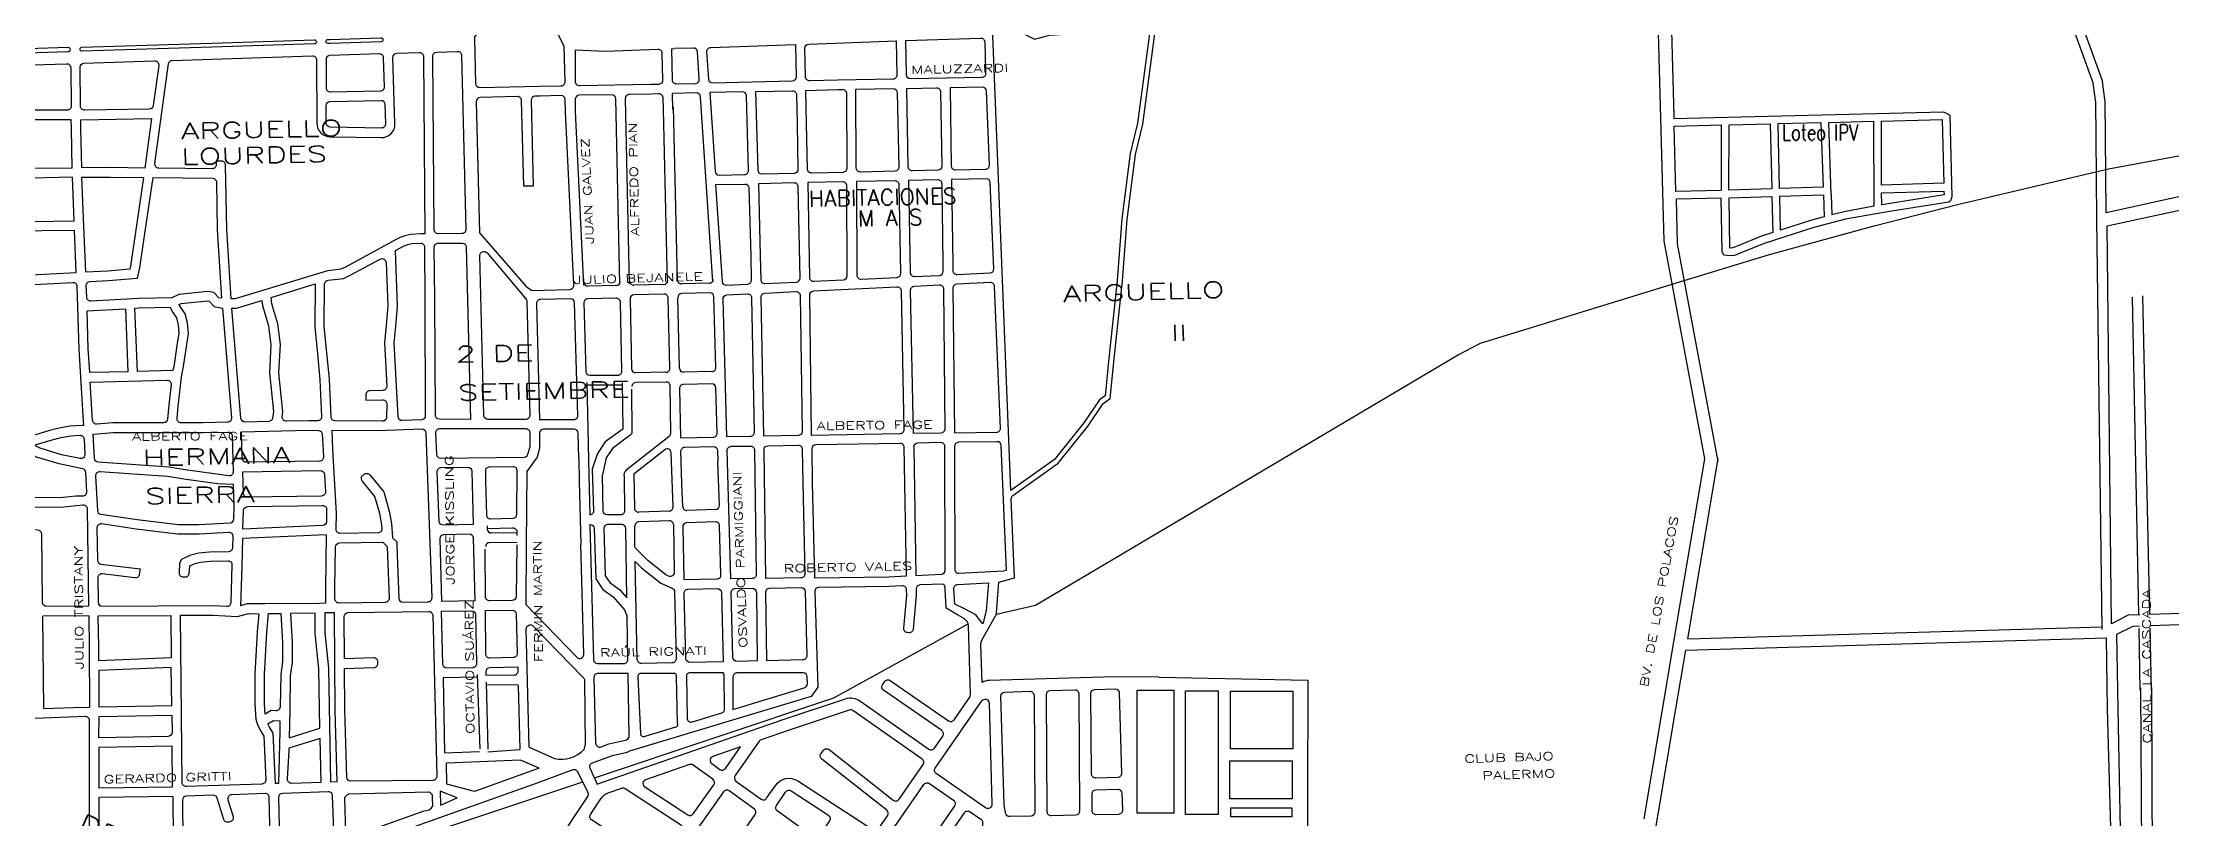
# Model space of a CAD drawing. Header units: millimetres. Extents: x 4375152 to 4409667, y 6523746 to 6549185.
# Drawn here: x 4380624 to 4383284, y 6532902 to 6533871 of the extents above; entities that cross this region are included whole.
import ezdxf

# ---------------------------------------------------------------- set-up
doc = ezdxf.new("R2010")
doc.units = ezdxf.units.MM
for name, color, linetype in [('CANAL', 252, 'Continuous'), ('LINEA CALLE', 252, 'Continuous'), ('NOMBRE BARRIO', 8, 'Continuous'), ('NOMBRE CALLE', 252, 'Continuous')]:
    doc.layers.add(name, color=color, linetype=linetype)
doc.styles.add('ROMANS', font='romans')
doc.styles.add('S1', font='ROMANS')

msp = doc.modelspace()

# ---------------------------------------------------------------- linework, layer by layer
at = {"layer": 'CANAL', "transparency": 33554687, "flags": 128}
for points in [[(4382391.5, 6533480.7), (4382420.2, 6533495.8), (4382655.5, 6533568.3), (4382781.2, 6533606.5), (4382912.1, 6533642.2), (4383016.4, 6533668.8), (4383204.9, 6533713.5), (4383339.7, 6533738.6)], [(4381864.4, 6533168), (4382391.5, 6533480.7)], [(4381815.4, 6533156.7), (4381864.4, 6533168)], [(4381313.2, 6532952.4), (4381612.3, 6533052.5), (4381779.9, 6533145)], [(4380919.3, 6532820.5), (4381298.4, 6532947.5)]]:
    msp.add_lwpolyline(points, dxfattribs=at)
at = {"layer": 'LINEA CALLE', "transparency": 33554687}
for p, q in [((4381416.7, 6533574.6), (4381411.7, 6533791.2)), ((4381340.3, 6533567.7), (4381305, 6533566.8)), ((4381357.6, 6533551), (4381359.5, 6533463.5)), ((4381399.9, 6533569.1), (4381362.3, 6533568.2)), ((4381400.1, 6533557.1), (4381362.5, 6533556.1)), ((4381407.3, 6533464.3), (4381405.3, 6533552.2)), ((4381419.3, 6533464.4), (4381417.3, 6533552.5)), ((4381456.7, 6533570.5), (4381421.9, 6533569.7)), ((4381457.3, 6533558.5), (4381422.1, 6533557.6)), ((4381464.8, 6533465.2), (4381462.4, 6533553.6)), ((4381303.5, 6533446.6), (4381305.9, 6533330.5)), ((4381347.8, 6533446.6), (4381348.5, 6533388.1)), ((4381402.4, 6533459.2), (4381364.6, 6533458.6)), ((4381402.7, 6533447.1), (4381364.8, 6533446.5)), ((4381408.4, 6533383), (4381407.8, 6533442.1)), ((4381459.9, 6533460.1), (4381424.4, 6533459.5)), ((4381406.5, 6533379.1), (4381352.5, 6533336.3)), ((4381400.9, 6533362.5), (4381362.5, 6533331.8)), ((4381411.3, 6533291), (4381409, 6533358.7)), ((4381469.4, 6533292.9), (4381467.4, 6533347.6)), ((4382679.2, 6533126), (4382717.1, 6533351.3)), ((4381294.1, 6533323.1), (4381296.2, 6533244.6)), ((4381362.5, 6533331.8), (4381363.2, 6533289.4)), ((4381423.4, 6533291.4), (4381422.1, 6533319.8)), ((4381406.5, 6533285.8), (4381368.4, 6533284.5)), ((4381464.6, 6533287.8), (4381428.5, 6533286.6)), ((4381179, 6533267.4), (4381179.1, 6533263.2)), ((4381184.1, 6533258.4), (4381216.5, 6533258.8)), ((4381406.7, 6533273.7), (4381368.5, 6533272.4)), ((4381182.1, 6533246.5), (4381216.4, 6533246.9)), ((4382676.8, 6533112), (4383202.3, 6533127.4)), ((4382679.2, 6533126), (4383197.6, 6533141.2)), ((4383203.9, 6533038.7), (4383202.3, 6533127.4)), ((4383215.3, 6533132), (4383235.8, 6533141.9)), ((4383217.1, 6533038.7), (4383215.3, 6533132)), ((4383235.8, 6533141.9), (4383243.7, 6533142.2)), ((4383257.4, 6533142.6), (4383372.9, 6533146.7)), ((4382664.5, 6533038.7), (4382676.8, 6533112)), ((4381166.7, 6533081.3), (4381169.8, 6532988.6)), ((4381178, 6533071.9), (4381180.1, 6532988.3)), ((4383261, 6532626.2), (4383259.2, 6533065.1)), ((4382580.7, 6532540.7), (4382664.5, 6533038.7)), ((4383211.2, 6532766.7), (4383203.9, 6533038.7)), ((4383222.3, 6532759.2), (4383217.1, 6533038.7))]:
    msp.add_line(p, q, dxfattribs=at)
at = {"layer": 'LINEA CALLE', "linetype": 'ByBlock', "transparency": 33554687}
for points in [[(4382648.4, 6534266), (4382661.8, 6533779.9), (4382661.8, 6533776.7), (4382998.7, 6533784.9), (4383003, 6533782.9), (4383006.6, 6533780.5), (4383009.1, 6533678.5), (4383007.6, 6533673.7), (4383005.5, 6533672), (4382931.1, 6533660.4), (4382876.5, 6533650.5), (4382836.6, 6533640.2), (4382774.6, 6533620.3), (4382744.6, 6533608), (4382737.7, 6533605.1), (4382731.8, 6533604.7), (4382724.2, 6533605.8), (4382722.3, 6533610.1), (4382721.1, 6533677), (4382664.6, 6533675.5), (4382666.1, 6533619.8), (4382716.6, 6533347.9)], [(4383197.1, 6533137.9), (4383190.4, 6533650.6), (4383189.7, 6533753.9), (4383189, 6533796.9), (4383186.9, 6533811.4), (4383185.9, 6533820.9), (4383181.3, 6533833.5), (4383136.3, 6533958.1), (4383120.7, 6534006.1), (4383109.9, 6534068.7), (4383098.1, 6534137.2), (4383101.1, 6534197.8), (4383112.3, 6534266)], [(4383339.7, 6533688.9), (4383202, 6533658.6), (4383201.4, 6533754), (4383200.6, 6533797.8), (4383198.5, 6533812.8), (4383197.4, 6533823.5), (4383192.3, 6533837.5), (4383147.4, 6533961.9), (4383132, 6534008.9), (4383121.4, 6534070.7), (4383109.9, 6534137.9), (4383112.7, 6534196.6), (4383124.2, 6534266)], [(4381409.4, 6533863.7), (4381413.1, 6533863.8)], [(4381411.2, 6533787.9), (4381410.7, 6533807.7)], [(4380660.5, 6533714.5), (4380659.6, 6533763.4), (4380659.4, 6533775), (4380540.4, 6533775), (4380540, 6533772.2), (4380531.3, 6533714.4), (4380660.5, 6533714.9)], [(4380672.4, 6533714.9), (4380671.4, 6533763.5), (4380671.2, 6533775), (4380671.5, 6533775), (4380759.6, 6533776.5), (4380751.3, 6533714.6), (4380708.4, 6533715.1), (4380672.4, 6533714.9)], [(4382720.8, 6533686.7), (4382664.3, 6533685.3), (4382662.1, 6533767), (4382721.1, 6533768.4), (4382720.9, 6533687)], [(4382730.6, 6533687), (4382730.8, 6533768.6), (4382782.3, 6533769.9), (4382784.2, 6533688.7), (4382730.6, 6533687)], [(4382858.4, 6533681.4), (4382855.3, 6533771.7), (4382911.4, 6533773.1), (4382911.9, 6533666.8), (4382874.5, 6533660), (4382859.2, 6533656.1)], [(4382720.8, 6533686.7), (4382720.8, 6533686.7)], [(4382858.4, 6533681.4), (4382859.2, 6533656.1)], [(4383244.3, 6533156.1), (4383229.5, 6533155.6), (4383208.8, 6533145), (4383203.3, 6533642.2), (4383339.7, 6533672.1)], [(4381822.7, 6533584.1), (4381823, 6533584.1)], [(4380860.1, 6533539.4), (4380865.9, 6533539.4), (4380897.7, 6533549)], [(4380909.3, 6533552.7), (4380964.1, 6533569.9)], [(4381823.2, 6533572.2), (4381823.6, 6533572.2)], [(4383242.9, 6533156), (4383235.1, 6533553.2)], [(4383256.6, 6533156.5), (4383247.7, 6533554.9)], [(4381347.4, 6533443.3), (4381303, 6533443.3)], [(4381326.6, 6533372.4), (4381316.8, 6533357.8), (4381310.3, 6533338)], [(4381335.5, 6533363.9), (4381327.8, 6533352.5), (4381323, 6533330.9)], [(4381348.5, 6533388.1), (4381326.6, 6533372.4)], [(4380978.1, 6533256.1), (4380873.5, 6533251.3)], [(4380978.1, 6533256.1), (4380977.1, 6533189.6), (4380977.1, 6533170.5)], [(4380873.5, 6533251.3), (4380872.4, 6533216.7), (4380870.7, 6533167.3)], [(4381588.1, 6533202.4), (4381681, 6533203.5), (4381702.9, 6533204.7)], [(4380681.3, 6533154.8), (4380623.8, 6533154.4)], [(4380625.3, 6533039), (4380623.8, 6533154.4)], [(4380681.3, 6533154.8), (4380681.9, 6533115.6), (4380682.2, 6533040.8)], [(4380977.1, 6533170.5), (4380969.4, 6533170.4), (4380901.5, 6533169.7), (4380879.1, 6533169.7), (4380870.7, 6533167.3)], [(4381163.9, 6533173.4), (4381121.8, 6533172.7)], [(4383491.6, 6533163.5), (4383361.5, 6533159.7), (4383256.6, 6533156.5)], [(4383244.7, 6533061.7), (4383243.2, 6533138.8)], [(4383258.7, 6533061.8), (4383257, 6533139.3)], [(4381166.3, 6533078), (4381124, 6533077.5)], [(4381124, 6533077.5), (4381125.9, 6532983.7)], [(4381371.8, 6533095.3), (4381371.6, 6533095.3)], [(4382018.4, 6533078.1), (4382204.6, 6533074.6), (4382203.6, 6532777.6), (4381992.1, 6532781.7)], [(4381217.8, 6533068.3), (4381177.5, 6533068.6)], [(4381217.8, 6533068.3), (4381219.7, 6532987.6)], [(4380625.3, 6533039), (4380661.8, 6533040.4), (4380682.2, 6533040.8)], [(4380918.3, 6532945.2), (4380914.7, 6532945.1), (4380911.8, 6533008), (4380906.7, 6533016.5), (4380905.1, 6533020), (4380912.1, 6533024), (4380920.1, 6533023.6), (4380919.9, 6533010.7), (4380918.3, 6532945.2)], [(4381125.9, 6532983.7), (4381169.3, 6532985.3)], [(4381220.9, 6532974.2), (4381128.1, 6532970.8)], [(4381244, 6532964.4), (4381163.1, 6532935.2), (4381128.7, 6532944.2), (4381128.1, 6532970.8)], [(4381179.7, 6532984.9), (4381219.7, 6532987.6)], [(4381244, 6532964.4), (4381220.9, 6532974.2)], [(4380786.1, 6532929), (4380694, 6532927.9)], [(4380694, 6532927.9), (4380694, 6532875.8)], [(4380786.1, 6532929), (4380786.7, 6532875.1)], [(4380798.2, 6532929.2), (4380798.2, 6532929.2)], [(4381120.2, 6532935.7), (4381120.9, 6532918.2), (4381141.7, 6532927.5), (4381120.2, 6532935.7)]]:
    msp.add_lwpolyline(points, dxfattribs=at)
at = {"layer": 'LINEA CALLE', "transparency": 33554687}
for points in [[(4382641, 6533930.2), (4382649.4, 6533623.7), (4382700, 6533351), (4382661.5, 6533122.2), (4382646.9, 6533035.3), (4382624.3, 6532901.1, -0.361743)], [(4382018.4, 6533078.1), (4381963.2, 6533078.6, -0.084407), (4381963.2, 6533078.6), (4381806.5, 6533074, 0.11906), (4381797.5, 6533071.6), (4381796, 6533119.1, -0.136358), (4381797.3, 6533124.3), (4381814.4, 6533154.8, 0.108376), (4381815.6, 6533158.9), (4381818.6, 6533196.9), (4381837.9, 6533202.5), (4381834, 6533301, -0.253027), (4381836.1, 6533305.3), (4381892.7, 6533345.6), (4381929.9, 6533392.2), (4381948.9, 6533420.2), (4381957.4, 6533426.3), (4381962.6, 6533476), (4381972.9, 6533573.5), (4381978.7, 6533650.3), (4381989, 6533731.7), (4381998.2, 6533769.6), (4382014.1, 6533888.7)], [(4381315.9, 6532944.5), (4381550.2, 6533025.8), (4381626.8, 6533051.2, -0.236623), (4381644.6, 6533048.6), (4381731, 6532988.2, 0.415261), (4381738, 6532989.4), (4381748.3, 6533004.3, 0.414214), (4381747, 6533011.3), (4381674.2, 6533061.8, -0.414214), (4381672.9, 6533068.7), (4381675.8, 6533072.8, -0.414214), (4381682.7, 6533074.1), (4381755.6, 6533023.6, 0.414214), (4381762.5, 6533024.9), (4381782, 6533053, 0.160582), (4381782.9, 6533056), (4381780.3, 6533142.8, 0.257862), (4381775.3, 6533151.1), (4381766.6, 6533156.2), (4381752.4, 6533164.6), (4381751.3, 6533188.2, 0.287091), (4381749.6, 6533194.2), (4381719.8, 6533193.4, 0.404303), (4381715, 6533188.3), (4381715.2, 6533180.3), (4381711.5, 6533138.2, -0.414214), (4381706.1, 6533133.6), (4381704.2, 6533133.8, -0.414214), (4381699.6, 6533139.2), (4381703.3, 6533180.7), (4381703.1, 6533187.4, 0.424194), (4381697.9, 6533192.3), (4381681.4, 6533191.5), (4381593.5, 6533190.4, 0.417641), (4381588.5, 6533185.2), (4381592.4, 6533065.8), (4381584.1, 6533053.9), (4381357.1, 6532985.5)], [(4381858.6, 6532904.5), (4381831.9, 6532903.9, -0.373274), (4381826.8, 6532908.1), (4381825, 6532919.1), (4381821, 6533054.4, -0.414175), (4381825.9, 6533059.6), (4381857.2, 6533060.5, -0.420415), (4381862.4, 6533055.5), (4381863.5, 6532909.6, -0.409643), (4381858.6, 6532904.5)], [(4381914.8, 6532905.9, 0.409643), (4381919.7, 6532910.9), (4381918.6, 6533057.2, 0.420415), (4381913.4, 6533062.1), (4381882.2, 6533061.2, 0.408039), (4381877.4, 6533056.2), (4381878.5, 6532910.1, 0.418799), (4381883.6, 6532905.1), (4381914.8, 6532905.9)], [(4381939.5, 6532952.1, -0.418799), (4381934.3, 6532957.1), (4381933.5, 6533057.8, -0.408039), (4381938.4, 6533062.8), (4381963.7, 6533063.6, -0.414024), (4381968.8, 6533058.7), (4381971.8, 6532957.9, -0.416015), (4381966.9, 6532952.8), (4381939.5, 6532952.1)], [(4381488.8, 6532955.2, 0.410842), (4381489.9, 6532948.2), (4381521.3, 6532925.6, 0.419391), (4381528.3, 6532926.8), (4381539.7, 6532943.2, -0.405419), (4381567.1, 6532948.5), (4381661.2, 6532887.2, 0.405889), (4381668, 6532888.5), (4381679.4, 6532904.9, 0.396464), (4381678.4, 6532911.7), (4381597.1, 6532975.8, -0.414214), (4381596.2, 6532982.8), (4381599.3, 6532986.7, -0.414214), (4381606.3, 6532987.6), (4381686.5, 6532924.4, 0.432188), (4381693.7, 6532925.5), (4381723.7, 6532968.9, 0.413167), (4381722.5, 6532975.8), (4381636, 6533036.3, 0.236623), (4381631.5, 6533036.9), (4381555, 6533011.6), (4381521.5, 6532999.9, 0.157078), (4381519, 6532998.1), (4381488.8, 6532955.2)], [(4381495.7, 6532991), (4381460.9, 6532978.9, 0.607099), (4381459.6, 6532970.2), (4381469.7, 6532962.9, 0.417593), (4381476.7, 6532964), (4381495.7, 6532991)], [(4381462.3, 6532943.6, 0.410842), (4381461.1, 6532950.5), (4381436.6, 6532968.3, 0.244478), (4381432, 6532968.9), (4381377.1, 6532949.9, 0.623561), (4381376, 6532941), (4381429.8, 6532905.9, 0.403639), (4381436.6, 6532907.2), (4381462.3, 6532943.6)], [(4380895.8, 6532760), (4381211.2, 6532858.3, -0.097527), (4381218.9, 6532859.2), (4381244.3, 6532857, 0.273419), (4381262.7, 6532865.8), (4381304.8, 6532928.8, 0.267921), (4381305.2, 6532933.7), (4381292.4, 6532959.7, 0.383274), (4381286.2, 6532962.2), (4381238.9, 6532945), (4380975.6, 6532851.1), (4380925, 6532834.5)], [(4381689.7, 6532810.3, -0.421411), (4381682.7, 6532809.1), (4381652.4, 6532831, -0.408584), (4381651.2, 6532837.9), (4381724.7, 6532944, -0.414497), (4381731.7, 6532945.2), (4381761.8, 6532924.3, -0.412392), (4381763.1, 6532917.3), (4381689.7, 6532810.3)]]:
    msp.add_lwpolyline(points, format="xyb", dxfattribs=at)
at = {"layer": 'LINEA CALLE', "linetype": 'ByBlock', "transparency": 33554687}
for points in [[(4380834.9, 6533870.8), (4380963.2, 6533874.8, -0.422285), (4380965.8, 6533872.3), (4380965.8, 6533872.3, -0.406188), (4380963.4, 6533869.8), (4380835.1, 6533865.8), (4380672.8, 6533860.6, -0.420039), (4380670.2, 6533863.1), (4380670.2, 6533863.1, -0.408412), (4380672.6, 6533865.6)], [(4380977.6, 6533872.8, -0.406188), (4380980.1, 6533875.3), (4380982.5, 6533875.4), (4381046.3, 6533877.4, -0.414562), (4381048.9, 6533875), (4381048.9, 6533875, -0.413865), (4381046.5, 6533872.4), (4380982.7, 6533870.4), (4380980.2, 6533870.3, -0.422285), (4380977.6, 6533872.8)], [(4380473.5, 6533857), (4380473.5, 6533857, 0.430239), (4380476.1, 6533854.4), (4380654.9, 6533860.1), (4380656, 6533860.1, 0.408412), (4380658.4, 6533862.6), (4380658.4, 6533862.6, 0.420039), (4380655.8, 6533865.1), (4380476, 6533859.4, 0.398368)], [(4380543.1, 6533792.6), (4380549.9, 6533837.7, -0.361978), (4380554.7, 6533841.9), (4380653.5, 6533845, -0.420039), (4380658.7, 6533840.1), (4380659.2, 6533791.9, -0.417636), (4380654.2, 6533786.8), (4380548, 6533786.8, -0.458879)], [(4380756.9, 6533788.2), (4380676.1, 6533786.9, -0.415672), (4380671, 6533791.8), (4380670.5, 6533840.7, -0.408412), (4380675.3, 6533845.7), (4380763.5, 6533848.5, -0.463641), (4380768.6, 6533842.8), (4380761.8, 6533792.6, -0.370678)], [(4381083.4, 6533631.5), (4381076.3, 6533629.8), (4381070.2, 6533627.6), (4381063.9, 6533624.3), (4381001.9, 6533590.6), (4380996.2, 6533588), (4380987.1, 6533586.8), (4380979.5, 6533586.1), (4380864.2, 6533551.2), (4380859.1, 6533551.2), (4380853.6, 6533637.8), (4380852.3, 6533718.3, 0.414214), (4380847.2, 6533723.2), (4380840.4, 6533723.1), (4380840.5, 6533718.8, -0.422079), (4380835.4, 6533713.7), (4380768.8, 6533714.4, -0.450899), (4380763.9, 6533720.1), (4380780.8, 6533844.9, -0.366455), (4380785.6, 6533849.2), (4380835.6, 6533850.8), (4380960.8, 6533854.7, -0.422285), (4380965.9, 6533849.7), (4380966.2, 6533770.6, 0.408001), (4380982.9, 6533753.7), (4381046.6, 6533752.6, 0.42821), (4381063.9, 6533770.1), (4381061.4, 6533852.9, -0.413865), (4381066.2, 6533858), (4381094.3, 6533858.9, -0.421346), (4381099.5, 6533854), (4381101.1, 6533632.3), (4381096.3, 6533632.3)], [(4381050.7, 6533816.1), (4381049.6, 6533852.5, 0.414562), (4381044.4, 6533857.3), (4380982.6, 6533855.4, 0.406188), (4380977.7, 6533850.4), (4380977.9, 6533814.7, 0.419009), (4380983, 6533809.7), (4381045.8, 6533811, 0.41713)], [(4381112.8, 6533637.4), (4381111.2, 6533854.6, -0.407134), (4381116.1, 6533859.6), (4381142, 6533860.4, -0.416251), (4381147.2, 6533855.6), (4381152.5, 6533637.7, -0.419853), (4381147.5, 6533632.6), (4381117.9, 6533632.4, -0.413646)], [(4381227.8, 6533566.6), (4381235, 6533561.7), (4381282.5, 6533562.9, 0.421026), (4381287.4, 6533568.2), (4381277, 6533784.8), (4381276.6, 6533800.2, 0.411962), (4381271.5, 6533805.1), (4381245.1, 6533804.6), (4381238.9, 6533804.5, 0.412892), (4381234, 6533799.3), (4381236.4, 6533692), (4381224.8, 6533692), (4381222, 6533799, 0.414433), (4381216.9, 6533803.9), (4381170.3, 6533802.6, 0.413609), (4381165.4, 6533797.5), (4381169.4, 6533633.7)], [(4380847.2, 6533551.8), (4380843.8, 6533552.5), (4380837.6, 6533558.9), (4380830.2, 6533560.4), (4380793.6, 6533556.7), (4380785.2, 6533552.5), (4380743.8, 6533551.5), (4380684, 6533548.2, -0.421562), (4380678.7, 6533553.1), (4380678.5, 6533560.6), (4380678.2, 6533567.6, -0.411286), (4380683, 6533572.8), (4380705.7, 6533574), (4380742, 6533577), (4380744.9, 6533589.7), (4380750.8, 6533629.8), (4380761.6, 6533702.7), (4380835.9, 6533701.9, -0.406458), (4380840.8, 6533697), (4380841.8, 6533637.3)], [(4381227.2, 6533400.3), (4381180, 6533400.4, -0.406453), (4381175, 6533405.2), (4381170.1, 6533605.2, -0.708497), (4381178.9, 6533608.6), (4381227.3, 6533551.2, -0.170282), (4381228.5, 6533548.1), (4381232.2, 6533405.4, -0.422404)], [(4380848.2, 6533539.6), (4380859.5, 6533402.1, -0.432551), (4380854.7, 6533396.7), (4380824.3, 6533396.1), (4380796.6, 6533396.1, -0.44119), (4380791.6, 6533401.5), (4380793, 6533417), (4380797.6, 6533456.4), (4380799.2, 6533464.1), (4380803.2, 6533491.1), (4380806, 6533507.7), (4380804.6, 6533520.9), (4380801.7, 6533532.2), (4380796.5, 6533540.4), (4380794.4, 6533543.7), (4380794.4, 6533543.9), (4380796.9, 6533545.2), (4380829.7, 6533548.4), (4380831.7, 6533548), (4380837.9, 6533541.6)], [(4381340, 6533552.2, -0.415214), (4381345.1, 6533547.4), (4381347, 6533460.3, -0.420455), (4381342, 6533455.2), (4381307.6, 6533455.2, -0.406624), (4381302.6, 6533460), (4381300.3, 6533546.3, -0.414595), (4381305.2, 6533551.4)], [(4380537.8, 6533290.1), (4380649.9, 6533291.1), (4380673.9, 6533293.4, -0.438429), (4380679.4, 6533288.5), (4380681.1, 6533166.9), (4380628.6, 6533166.6, -0.412226), (4380623.6, 6533171.5), (4380622.5, 6533257, 0.40436), (4380617.6, 6533261.9), (4380543.9, 6533263.5, -0.391014), (4380539, 6533268.2), (4380537.9, 6533286)], [(4380795.8, 6533155.5), (4380836.1, 6533155.7), (4380867.2, 6533153.8), (4380880.8, 6533157.6), (4380893.8, 6533157.5), (4380891.7, 6533135), (4380888.8, 6533082.1), (4380888.8, 6533044.3), (4380890.2, 6533025.5), (4380892.3, 6533018.7), (4380896.1, 6533010.8), (4380899.9, 6533004.4), (4380902.5, 6532949.8, -0.418945), (4380897.7, 6532944.6), (4380803.2, 6532941.5, -0.42071), (4380798, 6532946.4)]]:
    msp.add_lwpolyline(points, format="xyb", close=True, dxfattribs=at)
for points in [[(4381274.9, 6533867.2), (4381276.1, 6533822.1, -0.416469), (4381271.2, 6533817), (4381244.8, 6533816.5), (4381169.9, 6533815, -0.412886), (4381164.8, 6533819.9), (4381163.5, 6533876.6, -0.404186), (4381168.2, 6533881.8), (4381261.5, 6533887.3, -0.299943), (4381266.3, 6533884.5), (4381274.9, 6533867.2)], [(4381564.2, 6533869.1), (4381565, 6533828.3, -0.413563), (4381560.2, 6533823.2), (4381461.1, 6533820.8, -0.401847), (4381456, 6533825.4), (4381453.7, 6533860.1, -0.42351), (4381458.5, 6533865.4), (4381564.2, 6533869.1)], [(4381691.1, 6533830.8, -0.414886), (4381686.2, 6533825.7), (4381617.1, 6533824.5), (4381582.1, 6533823.7, -0.414864), (4381576.9, 6533828.6), (4381576.2, 6533864.5, -0.410414), (4381581, 6533869.6), (4381690.3, 6533873.4), (4381691.1, 6533830.8)], [(4381795.6, 6533877.1, -0.415887), (4381800.7, 6533872.2), (4381801.8, 6533836.6), (4381801.9, 6533832.8, -0.421549), (4381797, 6533827.6), (4381708.1, 6533826.1, -0.413541), (4381703, 6533831), (4381702.2, 6533873.9), (4381795.6, 6533877.1)], [(4381811, 6533880.3, -0.407963), (4381815.7, 6533885.5), (4381835.4, 6533886.7), (4381849.8, 6533882.5), (4381863.1, 6533875.5), (4381881.7, 6533880.8), (4382007.3, 6533888.6), (4381991.6, 6533770.8), (4381982.4, 6533732.9), (4381972, 6533651), (4381966.2, 6533574.1), (4381955.9, 6533476.7), (4381951.3, 6533429.7), (4381944.2, 6533424.9), (4381924.7, 6533396.1), (4381888.1, 6533350.4), (4381833.6, 6533311.5), (4381811, 6533880.3)], [(4381289.4, 6533862.4), (4381289.5, 6533862.3), (4381326.6, 6533860.6), (4381392.4, 6533863.1, -0.418099), (4381397.5, 6533858.2), (4381398.3, 6533824.3, -0.414059), (4381393.5, 6533819.2), (4381383.3, 6533818.9), (4381294.4, 6533817.4, -0.420812), (4381289.3, 6533822.4), (4381289.5, 6533862.3)], [(4381409.4, 6533863.7), (4381410.3, 6533824.6, 0.414369), (4381415.4, 6533819.7), (4381439.2, 6533820.3, 0.426515), (4381444.1, 6533825.6), (4381441.8, 6533860, 0.405149), (4381436.7, 6533864.6), (4381413.2, 6533863.8)], [(4381740.6, 6533814.7, -0.414896), (4381745.7, 6533809.8), (4381747.1, 6533716.8, -0.412111), (4381742.2, 6533711.8), (4381710.4, 6533711.1, -0.414964), (4381705.3, 6533716), (4381703.3, 6533814.1), (4381740.6, 6533814.7)], [(4381757.5, 6533815), (4381759, 6533717.2, 0.416319), (4381764.1, 6533712.2), (4381801.9, 6533713.1, 0.420121), (4381806.8, 6533718.3), (4381802.9, 6533810.9, 0.40714), (4381797.8, 6533815.7), (4381757.5, 6533815)], [(4380983, 6533765.7, -0.408001), (4380978, 6533770.7), (4380978, 6533792.9, -0.409434), (4380982.9, 6533797.9), (4381046.3, 6533799.2, -0.411304), (4381051.4, 6533794.3), (4381052.1, 6533769.8, -0.42821), (4381047, 6533764.6), (4380983, 6533765.7)], [(4381344.7, 6533569.4), (4381339.7, 6533801.3, 0.413059), (4381334.7, 6533806.2), (4381294.1, 6533805.5, 0.407645), (4381289.2, 6533800.5), (4381289.1, 6533785.1), (4381299.4, 6533568.2)], [(4381404.3, 6533570.9), (4381399.2, 6533787.6), (4381398.8, 6533802.4, 0.414369), (4381393.7, 6533807.3), (4381383.6, 6533807), (4381356.7, 6533806.5, 0.415369), (4381351.7, 6533801.4), (4381356.7, 6533569.8)], [(4381461.1, 6533572.5), (4381445.5, 6533803.7, 0.401587), (4381440.4, 6533808.4), (4381410.7, 6533807.7)], [(4381457.1, 6533808.8), (4381463.8, 6533710.4, 0.401003), (4381468.9, 6533705.8), (4381500.7, 6533706.5, 0.415506), (4381505.6, 6533711.6), (4381503.2, 6533804.9, 0.413511), (4381498, 6533809.8), (4381457.1, 6533808.8)], [(4381514.9, 6533810.2), (4381560.4, 6533811.2, -0.414864), (4381565.5, 6533806.4), (4381566.3, 6533770), (4381567.4, 6533712.9, -0.413367), (4381562.5, 6533707.8), (4381522.6, 6533706.9, -0.412841), (4381517.5, 6533711.8), (4381514.9, 6533810.2)], [(4381623, 6533812.7, -0.417982), (4381628.1, 6533807.7), (4381628.4, 6533714.2, -0.409038), (4381623.6, 6533709.2), (4381584.4, 6533708.3, -0.41506), (4381579.3, 6533713.2), (4381578.2, 6533770.3), (4381577.3, 6533811.7), (4381617.4, 6533812.6), (4381623, 6533812.7)], [(4381686.5, 6533813.8, -0.413541), (4381691.5, 6533808.9), (4381693.3, 6533715.7, -0.413464), (4381688.5, 6533710.6), (4381645.4, 6533709.6, -0.419472), (4381640.3, 6533714.6), (4381639.9, 6533813), (4381686.5, 6533813.8)], [(4381501.1, 6533694.6, -0.412922), (4381506.2, 6533689.7), (4381508.4, 6533604.8), (4381509, 6533574.3, -0.406277), (4381504.3, 6533569.2), (4381478.3, 6533567.9, -0.408249), (4381473, 6533572.6), (4381464.9, 6533693.8), (4381501.1, 6533694.6)], [(4381517.9, 6533694.9), (4381520.3, 6533605), (4381520.9, 6533575.1, 0.422195), (4381526.1, 6533570.2), (4381565.2, 6533572, 0.406095), (4381570, 6533577.1), (4381567.8, 6533691, 0.41506), (4381562.7, 6533695.9), (4381517.9, 6533694.9)], [(4381579.6, 6533696.3), (4381581.9, 6533577.9, 0.422379), (4381587.1, 6533573), (4381624.3, 6533574.8, 0.401787), (4381629, 6533579.8), (4381628.5, 6533692.3, 0.419409), (4381623.4, 6533697.2), (4381579.6, 6533696.3)], [(4381640.4, 6533697.6), (4381640.9, 6533580.8, 0.426813), (4381646.1, 6533575.8), (4381691.2, 6533577.9, 0.406191), (4381695.9, 6533583), (4381693.8, 6533693.8, 0.414964), (4381688.7, 6533698.7), (4381640.4, 6533697.6)], [(4381705.6, 6533699), (4381707.8, 6533583.8, 0.422282), (4381713, 6533578.9), (4381744.2, 6533580.4, 0.403278), (4381749, 6533585.4), (4381748.9, 6533595.2), (4381747.4, 6533694.9, 0.416319), (4381742.3, 6533699.8), (4381705.6, 6533699)], [(4381759.2, 6533700.2), (4381760.8, 6533595.4), (4381760.9, 6533586.4, 0.425235), (4381766.1, 6533581.4), (4381807.5, 6533583.4, 0.412814), (4381812.2, 6533588.6), (4381807.7, 6533696.4, 0.408331), (4381802.6, 6533701.2), (4381759.2, 6533700.2)], [(4380975.9, 6533569.4, -0.384248), (4380980.5, 6533574.3), (4380988.4, 6533575.1), (4380999.5, 6533576.5), (4381007.2, 6533580.1), (4381045.4, 6533600.8, -0.556562), (4381052.8, 6533596.6), (4381054.8, 6533542.2), (4381053.1, 6533522.2), (4381050.7, 6533496.2), (4381053.6, 6533441.8, -0.421695), (4381048.7, 6533436.6), (4381032.3, 6533436.1, 0.414214), (4381027.4, 6533431), (4381027.6, 6533424.2), (4381048.7, 6533424.8, -0.43422), (4381053.8, 6533419.6), (4381053.2, 6533402.8, -0.405032), (4381048.1, 6533398), (4380989, 6533398.5, -0.398933), (4380984, 6533403.3), (4380981.9, 6533450.6), (4380978.9, 6533483.5), (4380975.5, 6533516.6), (4380975.9, 6533569.4)], [(4381064.1, 6533611), (4381066.6, 6533541.9), (4381064.9, 6533521.2), (4381062.6, 6533495.9), (4381067.4, 6533403.9, 0.409269), (4381072.6, 6533399.2), (4381097.4, 6533400.1, 0.404849), (4381102.2, 6533405.1), (4381101.6, 6533550.5), (4381101.2, 6533615.5, 0.430075), (4381095.9, 6533620.4), (4381085.1, 6533619.8), (4381079.7, 6533618.5), (4381075, 6533616.8), (4381069.5, 6533613.9), (4381064.1, 6533611)], [(4381158.3, 6533400.4), (4381119.4, 6533400.5, -0.41172), (4381114.4, 6533405.4), (4381113.5, 6533550.6), (4381113, 6533615.6, -0.414781), (4381118, 6533620.6), (4381148, 6533620.8, -0.408596), (4381153, 6533615.9), (4381158.3, 6533400.4)], [(4380613, 6533569.2), (4380661.2, 6533571.7, -0.42046), (4380666.5, 6533566.9), (4380668.8, 6533488.3), (4380673.9, 6533404.8), (4380674.5, 6533392.9), (4380672.9, 6533392.7), (4380657.4, 6533391.9), (4380644.2, 6533389.6), (4380632.2, 6533386.4), (4380613.5, 6533380.8)], [(4380897.7, 6533549), (4380898.2, 6533542.6), (4380905.7, 6533517.4), (4380908.8, 6533493.6), (4380907, 6533458.4), (4380912, 6533410.1), (4380911, 6533402.1, -0.372446), (4380906.1, 6533397.7), (4380876.5, 6533397.1, -0.396111), (4380871.4, 6533401.7), (4380860.1, 6533539.4)], [(4380964.1, 6533569.9), (4380963.7, 6533516), (4380967.1, 6533482.4), (4380970.1, 6533449.8), (4380972.2, 6533403.9, -0.429661), (4380967.1, 6533398.7), (4380956.3, 6533398.7), (4380928.2, 6533398.2, -0.457252), (4380923.1, 6533403.8), (4380923.9, 6533410), (4380918.8, 6533458.7), (4380920.7, 6533494), (4380917.3, 6533519.9), (4380909.9, 6533544.7), (4380909.3, 6533552.7)], [(4381244.6, 6533400.2), (4381287.3, 6533400.1, 0.423084), (4381292.3, 6533405.3), (4381288.3, 6533546.1, 0.411592), (4381283.2, 6533550.9), (4381245.5, 6533550.2, 0.416813), (4381240.6, 6533545.1), (4381244.6, 6533400.2)], [(4381478.6, 6533378.5), (4381473.8, 6533550.9, -0.408594), (4381478.6, 6533556), (4381504.2, 6533557.2, -0.422195), (4381509.5, 6533552.3), (4381512.8, 6533384.1, -0.414808), (4381507.9, 6533379), (4381478.6, 6533378.5)], [(4381524.8, 6533379.3), (4381521.3, 6533553.2, -0.406277), (4381526.1, 6533558.3), (4381565, 6533560.1, -0.424051), (4381570.2, 6533555.2), (4381572.5, 6533385.1, -0.412964), (4381567.6, 6533380.1), (4381524.8, 6533379.3)], [(4381584.4, 6533380.4), (4381582.1, 6533556.1, -0.404445), (4381586.9, 6533561.1), (4381691.1, 6533566, -0.422282), (4381696.3, 6533561.1), (4381699.7, 6533387.4, -0.414722), (4381694.8, 6533382.3), (4381584.4, 6533380.4)], [(4381711.7, 6533382.6), (4381708.2, 6533561.9, -0.406191), (4381713, 6533567), (4381743.9, 6533568.5, -0.425235), (4381749.2, 6533563.5), (4381750.8, 6533388.2, -0.411791), (4381745.9, 6533383.2), (4381711.7, 6533382.6)], [(4381815.7, 6533384.4, 0.421384), (4381820.6, 6533389.6), (4381813.1, 6533566.7, 0.415615), (4381807.9, 6533571.5), (4381765.8, 6533569.5, 0.403278), (4381761.1, 6533564.5), (4381762.8, 6533383.5), (4381815.7, 6533384.4)], [(4380779.1, 6533449.4, -0.455174), (4380784.2, 6533443.8), (4380781.3, 6533418.2), (4380779.7, 6533400.6, -0.387742), (4380774.7, 6533396.1), (4380711.3, 6533396.1), (4380691.5, 6533394.4, -0.422024), (4380686.1, 6533399), (4380683.2, 6533447.1), (4380779.1, 6533449.4)], [(4381420.8, 6533377.5), (4381461.5, 6533378.2, 0.416933), (4381466.4, 6533383.3), (4381464.9, 6533439.8, 0.4109), (4381459.8, 6533444.7), (4381424.3, 6533444.1, 0.416509), (4381419.4, 6533439), (4381420.8, 6533377.5)], [(4381359.4, 6533438.1), (4381359.9, 6533384.6, -0.239751), (4381357.9, 6533380.6), (4381335.5, 6533363.9)], [(4381175.4, 6533388.5), (4381119.6, 6533388.6, 0.426977), (4381114.6, 6533383.4), (4381115.7, 6533356.9, 0.405252), (4381120.8, 6533352.1), (4381225.3, 6533353.2, 0.333852), (4381230, 6533356.8), (4381232.6, 6533365.9), (4381232.7, 6533383.3, 0.415632), (4381227.7, 6533388.4), (4381175.4, 6533388.5)], [(4380541.3, 6533374.3), (4380538.1, 6533307.5, 0.430842), (4380543.2, 6533302.2), (4380649.2, 6533303.2), (4380665.2, 6533304.7), (4380673.9, 6533304.7, 0.429687), (4380678.9, 6533310), (4380677.6, 6533334.1, 0.341758), (4380673.6, 6533338.7), (4380644.2, 6533344.7), (4380616.1, 6533353.2), (4380597.6, 6533362.7), (4380548.3, 6533373.3)], [(4380670.2, 6533380.5, -0.414549), (4380675.4, 6533375.7), (4380676.4, 6533356.6, -0.490582), (4380670.4, 6533351.4), (4380647, 6533356.2), (4380620.5, 6533364.2), (4380613.1, 6533368), (4380617.1, 6533369.3), (4380635.5, 6533374.8), (4380646.8, 6533377.8), (4380658.8, 6533379.9), (4380670.2, 6533380.5)], [(4380686.9, 6533381.8), (4380711.8, 6533384), (4380824.4, 6533384), (4380855.4, 6533384.6, -0.411653), (4380860.5, 6533379.8), (4380861.8, 6533334.9, -0.463536), (4380856.1, 6533329.8), (4380801.6, 6533337.3), (4380781.1, 6533340.5), (4380693.2, 6533346.8, -0.378289), (4380688.5, 6533351.6), (4380686.9, 6533381.8)], [(4380872.1, 6533385), (4380956.3, 6533386.7), (4380968.2, 6533386.6, -0.398933), (4380973.1, 6533381.8), (4380974, 6533362), (4380974.5, 6533353.4, -0.426002), (4380969.6, 6533348.1), (4380878.2, 6533346.7, -0.410282), (4380873.1, 6533351.5), (4380872.1, 6533385)], [(4380990, 6533263.1, 0.42332), (4380995.1, 6533258.1), (4381042.8, 6533258.8, 0.427179), (4381047.8, 6533264.1), (4381047.5, 6533268.7), (4381044.9, 6533282.8), (4381038.9, 6533304.1), (4381023, 6533323.4, -0.414214), (4381023.6, 6533330.4), (4381025.2, 6533331.7, -0.414214), (4381032.3, 6533331.1), (4381049.9, 6533309.8), (4381056.6, 6533285.5), (4381059.5, 6533270.1), (4381060.6, 6533252.3), (4381066, 6533247.3), (4381066.3, 6533244.1), (4381066.7, 6533230.5), (4381068.6, 6533176.8, 0.408429), (4381073.6, 6533172), (4381105.3, 6533172.5, 0.420326), (4381110.2, 6533177.6), (4381102.7, 6533383.2, 0.414147), (4381097.6, 6533388), (4381042.3, 6533386), (4380984.8, 6533386.4), (4380985.8, 6533362.6), (4380990.3, 6533282.7), (4380990, 6533263.1)], [(4381293.4, 6533351.3), (4381292.6, 6533383.4, 0.406041), (4381287.6, 6533388.2), (4381249.6, 6533388.3, 0.412796), (4381244.6, 6533383.3), (4381244.5, 6533364.3), (4381241.4, 6533353.2), (4381237.1, 6533347.1), (4381228.5, 6533335.4), (4381227.9, 6533243), (4381227.2, 6533168.9), (4381291.2, 6533103, 0.683161), (4381299.7, 6533106.6), (4381296.2, 6533244.6)], [(4381422.1, 6533319.8), (4381421.2, 6533360.5, -0.415907), (4381426.1, 6533365.6), (4381461.9, 6533366.3, -0.411499), (4381467, 6533361.4), (4381467.4, 6533347.6)], [(4381483.5, 6533201.1), (4381479, 6533361.5, -0.417139), (4381484, 6533366.7), (4381508, 6533367.1, -0.415627), (4381513.1, 6533362.2), (4381515.1, 6533206.5, -0.41432), (4381510.2, 6533201.4), (4381483.5, 6533201.1)], [(4381527.1, 6533201.6), (4381525, 6533362.4, -0.412802), (4381529.9, 6533367.5), (4381567.7, 6533368.1, -0.415464), (4381572.8, 6533363.2), (4381573.3, 6533320.8), (4381576.1, 6533207.3, -0.417641), (4381571.1, 6533202.2), (4381527.1, 6533201.6)], [(4381702.9, 6533204.7), (4381700.1, 6533365.5, 0.414363), (4381695, 6533370.4), (4381589.6, 6533368.5, 0.412964), (4381584.7, 6533363.5), (4381585.2, 6533321), (4381588.1, 6533202.4)], [(4381714.8, 6533205.3), (4381746.6, 6533206.9, 0.399806), (4381751.4, 6533211.9), (4381751.1, 6533366.3, 0.418907), (4381746.1, 6533371.3), (4381716.9, 6533370.8, 0.414064), (4381712, 6533365.7), (4381714.8, 6533205.3)], [(4381763.3, 6533213, 0.42877), (4381768.6, 6533208), (4381824.3, 6533210.9), (4381828.1, 6533212.1), (4381821.5, 6533367.7, 0.407079), (4381816.4, 6533372.5), (4381767.8, 6533371.7, 0.411791), (4381762.9, 6533366.6), (4381763.1, 6533351.5), (4381763.3, 6533213)], [(4380873.6, 6533334.8), (4380970.7, 6533336.3, -0.402522), (4380975.7, 6533331.6), (4380976.9, 6533309.9, -0.426003), (4380972, 6533304.6), (4380879.4, 6533303.2, -0.410282), (4380874.4, 6533308), (4380873.6, 6533334.8)], [(4381161.6, 6533268.8), (4381124.3, 6533268.1, -0.408018), (4381119.2, 6533272.8), (4381116.6, 6533335, -0.423232), (4381121.6, 6533340.2), (4381154.9, 6533340.5, -0.410213), (4381160, 6533335.6), (4381161.6, 6533268.8)], [(4381177, 6533323.7), (4381178.1, 6533280.9, 0.414765), (4381183.2, 6533276.1), (4381211.3, 6533276.8, 0.404627), (4381216.2, 6533281.8), (4381216.6, 6533336.1, 0.419224), (4381211.5, 6533341.1), (4381181.7, 6533340.8, 0.417899), (4381176.8, 6533335.7), (4381177, 6533323.7)], [(4381310.3, 6533338), (4381312.1, 6533286.1, -0.424687), (4381307, 6533281), (4381307.2, 6533281)], [(4380695, 6533334.8, 0.451074), (4380689.7, 6533329.6), (4380692, 6533286.4, 0.358946), (4380696.3, 6533281.7), (4380741.9, 6533275.3), (4380792.8, 6533268.8), (4380818.9, 6533268.8), (4380857.8, 6533271.2, 0.387014), (4380862.5, 6533276), (4380863, 6533291.9), (4380862.2, 6533318.9), (4380842.2, 6533319.8), (4380799.9, 6533325.6), (4380779.8, 6533328.8), (4380695, 6533334.8)], [(4381350.1, 6533329), (4381350.8, 6533286, -0.41966), (4381345.8, 6533280.9), (4381329.2, 6533280.9, -0.405921), (4381324.2, 6533285.8), (4381323, 6533330.9)], [(4380873.9, 6533263.2), (4380874.7, 6533286.5, -0.400269), (4380879.6, 6533291.3), (4380973.5, 6533292.8, -0.423186), (4380978.5, 6533287.7), (4380978.3, 6533272.7, -0.396574), (4380973.5, 6533267.7), (4380873.9, 6533263.2)], [(4380697.3, 6533269.7, 0.462522), (4380691.5, 6533264.7), (4380692.1, 6533224.5, 0.375314), (4380696.5, 6533219.6), (4380745.3, 6533213.7), (4380744.4, 6533206.7, -0.414214), (4380738.9, 6533202.3), (4380698, 6533207.3, 0.454572), (4380692.4, 6533202.3), (4380692.9, 6533171.9, 0.411735), (4380697.9, 6533167), (4380836.5, 6533167.8), (4380853.7, 6533166.7, 0.422153), (4380859, 6533171.5), (4380860.6, 6533218.1, 0.428739), (4380855.6, 6533223.2), (4380832.8, 6533222.9), (4380820.9, 6533221.5), (4380812.7, 6533219.5), (4380807, 6533216.9), (4380806.5, 6533207.8, -0.414214), (4380801.3, 6533203), (4380799.2, 6533203.1, -0.414214), (4380794.5, 6533208.3), (4380795, 6533221), (4380797.5, 6533225.8), (4380808.7, 6533231), (4380818.7, 6533233.4), (4380832, 6533235), (4380856.4, 6533235.3, 0.401271), (4380861.3, 6533240.1), (4380861.8, 6533253.8, 0.441947), (4380856.5, 6533259), (4380819.3, 6533256.7), (4380792, 6533256.7), (4380740.3, 6533263.3), (4380697.3, 6533269.7)], [(4381163.9, 6533173.4), (4381162, 6533251.9, 0.412988), (4381156.9, 6533256.8), (4381124.9, 6533256.2, 0.414975), (4381120, 6533251), (4381121.8, 6533172.7)], [(4381178.5, 6533264), (4381210.9, 6533264.9, -0.423865), (4381216.1, 6533259.8), (4381216, 6533255.4)], [(4381307.5, 6533269.1), (4381307.8, 6533269.1, -0.404551), (4381312.8, 6533264.2), (4381314.7, 6533201.1), (4381323.4, 6533187.8), (4381336.3, 6533178.6), (4381350.6, 6533162.3), (4381354.1, 6533153.8)], [(4381307.5, 6533269.1), (4381311.9, 6533100.2, 0.406624), (4381316.9, 6533095.3), (4381350, 6533095.3, 0.419324), (4381355, 6533100.4), (4381354.1, 6533153.8)], [(4381352.2, 6533264.1, 0.408326), (4381347.2, 6533269), (4381329.9, 6533269, 0.423943), (4381324.9, 6533263.9), (4381326.7, 6533204.9), (4381332.3, 6533196.3), (4381344.5, 6533187.7), (4381353.7, 6533177.2), (4381352.2, 6533264.1)], [(4381411.9, 6533268.8), (4381412.7, 6533209.2, -0.547352), (4381405.7, 6533204.5), (4381402.5, 6533205.9), (4381379.8, 6533224), (4381365.1, 6533238.6, -0.193538), (4381363.6, 6533242.1), (4381363.7, 6533267.3)], [(4381424.9, 6533200.4), (4381466.3, 6533200.9, 0.418456), (4381471.2, 6533206), (4381469.5, 6533267.5, 0.416238), (4381464.4, 6533272.4), (4381428.2, 6533271.1, 0.411169), (4381423.4, 6533266), (4381424.9, 6533200.4)], [(4381048.8, 6533246.8), (4381048.8, 6533246.7), (4381054.3, 6533241.6), (4381054.6, 6533230.1), (4381056.5, 6533176.8, -0.420021), (4381051.5, 6533171.6), (4380994, 6533170.8, -0.41871), (4380988.9, 6533175.8), (4380988.9, 6533189.6), (4380989.7, 6533241, -0.405165), (4380994.6, 6533246), (4381048.8, 6533246.8)], [(4381216, 6533243.5), (4381216, 6533243), (4381215.4, 6533179, -0.407053), (4381210.4, 6533174.1), (4381182.1, 6533173.6, -0.417317), (4381177, 6533178.6), (4381176.7, 6533238.1)], [(4381410.3, 6533189.4, -0.29253), (4381413.3, 6533184.9), (4381415.3, 6533101.3, -0.414618), (4381410.4, 6533096.1), (4381371.8, 6533095.3, -0.414438), (4381366.7, 6533100.2), (4381364.1, 6533222.6), (4381371.7, 6533214.9), (4381396.2, 6533195.5), (4381410.3, 6533189.4)], [(4381474.1, 6533097.5), (4381432.4, 6533096.6, -0.413809), (4381427.3, 6533101.5), (4381425.3, 6533183.2, -0.417429), (4381430.3, 6533188.3), (4381466.7, 6533188.8, -0.409984), (4381471.8, 6533183.9), (4381474.1, 6533097.5)], [(4381516.5, 6533098.5), (4381491.3, 6533097.9, -0.41258), (4381486.2, 6533102.8), (4381484, 6533183.9, -0.418662), (4381488.9, 6533189.1), (4381510.3, 6533189.3, -0.414107), (4381515.4, 6533184.4), (4381516.5, 6533098.5)], [(4381528.4, 6533098.7), (4381527.3, 6533184.5, -0.41432), (4381532.2, 6533189.6), (4381571.5, 6533190.1, -0.410795), (4381576.6, 6533185.2), (4381578.5, 6533104.9, -0.41483), (4381573.7, 6533099.7), (4381528.4, 6533098.7)], [(4381805.5, 6533196), (4381802.7, 6533161.1), (4381798.9, 6533146.3), (4381798.2, 6533144.7), (4381798.2, 6533144.7), (4381789.7, 6533156), (4381775.6, 6533163.7), (4381763.5, 6533169.4), (4381762.2, 6533188.7, -0.419314), (4381766.9, 6533194), (4381805.5, 6533196)], [(4380906, 6533157.6), (4380921.1, 6533157.8), (4380923.2, 6533121.6), (4380923.2, 6533097.4), (4380921.1, 6533081.3), (4380920.3, 6533040.9, -0.425514), (4380915, 6533036), (4380909.3, 6533036.3), (4380901.6, 6533032), (4380900.9, 6533044.8), (4380900.9, 6533081.7), (4380903.7, 6533134.1), (4380906, 6533157.7)], [(4381000.7, 6533101.1), (4381000.4, 6533153.8, -0.411466), (4381005.3, 6533158.8), (4381105.9, 6533160.4, -0.408128), (4381111, 6533155.6), (4381116.1, 6532954.3, -0.41864), (4381111.1, 6532949.1), (4381008.7, 6532948.1, -0.408447), (4381003.7, 6532952.9), (4381001.1, 6533037.9), (4381000.8, 6533089)], [(4381165.8, 6533095.1, -0.418269), (4381160.9, 6533090), (4381128.6, 6533089.6, -0.410693), (4381123.6, 6533094.5), (4381122.1, 6533160.6), (4381159.3, 6533161.2, -0.411649), (4381164.3, 6533156.3), (4381165.8, 6533095.1)], [(4381216.7, 6533107.8, -0.4144), (4381211.9, 6533102.7), (4381182.4, 6533102, -0.419759), (4381177.3, 6533107), (4381177.1, 6533161.5), (4381210.5, 6533162, -0.411735), (4381215.5, 6533157.2), (4381216.7, 6533107.8)], [(4381231.4, 6532990.8), (4381228, 6533138.5, -0.68337), (4381236.6, 6533142.1), (4381299.2, 6533077.7, -0.191891), (4381300.6, 6533074.2), (4381301.5, 6532992.8)], [(4381000.8, 6533089), (4381037.7, 6533090.2, 0.414214), (4381042.5, 6533095.4), (4381042.5, 6533097.5, 0.414214), (4381037.3, 6533102.3), (4381000.7, 6533101.1)], [(4381217.2, 6533090.7), (4381182.3, 6533089.9, 0.40869), (4381177.4, 6533084.9), (4381177.4, 6533080.6)], [(4381217.2, 6533090.7), (4381217.3, 6533085.5, -0.423987), (4381212.3, 6533080.4), (4381177.4, 6533080.6)], [(4381355.3, 6533082.8), (4381317.5, 6533082.8, 0.421844), (4381312.5, 6533077.7), (4381314.6, 6532995.6, 0.512779), (4381321.4, 6532991.1), (4381331.2, 6532994.7), (4381349.7, 6532998.8), (4381353.3, 6533000, 0.325203), (4381356.7, 6533004.9), (4381355.3, 6533082.8)], [(4381491.2, 6533083.4, 0.414214), (4381486.2, 6533078.4), (4381486.2, 6533037.9), (4381575.3, 6533064.9, 0.358366), (4381579.2, 6533069.9), (4381579.1, 6533078.4, 0.410464), (4381574.1, 6533083.4), (4381491.2, 6533083.4)], [(4380538.6, 6533023.3), (4380517.7, 6533022.5, 0.531996), (4380513.3, 6533015.5), (4380527.9, 6532983.1), (4380540.6, 6532955.1), (4380550.6, 6532938.1), (4380558.1, 6532921.3), (4380587.4, 6532896.3), (4380598.8, 6532887.7), (4380620.3, 6532877.1), (4380644.4, 6532867.5), (4380675.6, 6532856.6, 0.516196), (4380682.2, 6532861.3), (4380682.2, 6533023.9, 0.425935), (4380677, 6533028.9), (4380613.7, 6533026.4)], [(4380785.1, 6533030.5), (4380785.3, 6533009.2, -0.411934), (4380780.4, 6533004.1), (4380694, 6533002.5), (4380694.2, 6533028.9), (4380785.1, 6533030.5)], [(4380971.5, 6532947), (4380970.4, 6533001.6), (4380931.4, 6532989.6), (4380931.3, 6532986.4), (4380929.3, 6532951, 0.4407), (4380934.4, 6532945.8), (4380971.4, 6532947)], [(4381231.4, 6532990.8), (4381263.3, 6532976.3, 0.252948), (4381300.3, 6532987.7), (4381301.5, 6532992.8)], [(4381316.5, 6532944.8), (4381315.8, 6532946.8), (4381310.8, 6532957.9), (4381307.8, 6532964.4, -0.43747), (4381310.6, 6532971.2), (4381335.5, 6532980.2), (4381353.8, 6532984.3), (4381357.1, 6532985.5)], [(4380908.7, 6532843.7), (4380906.8, 6532927.7, 0.416961), (4380901.6, 6532932.6), (4380859.8, 6532931.2, 0.494197), (4380855.2, 6532924.7), (4380861.6, 6532903.8, -0.414214), (4380858.3, 6532897.6), (4380856.3, 6532897, -0.414214), (4380850.1, 6532900.3), (4380841.9, 6532926.9, 0.338511), (4380836.9, 6532930.5), (4380803.1, 6532929.3, 0.407747), (4380798.3, 6532924.3), (4380799.4, 6532821.8, 0.448535), (4380805, 6532816.8), (4380833, 6532820.4), (4380908.7, 6532843.7)], [(4380980.4, 6532935.2, -0.414682), (4380985.5, 6532930.3), (4380987.3, 6532874.7, -0.327811), (4380983.9, 6532869.8), (4380927.2, 6532850.1, -0.508458), (4380920.6, 6532854.7), (4380918.8, 6532928.2, -0.41168), (4380923.6, 6532933.3), (4380980.4, 6532935.2)]]:
    msp.add_lwpolyline(points, format="xyb", dxfattribs=at)
for points in [[(4382793.9, 6533689), (4382792, 6533770.1), (4382845.6, 6533771.5), (4382848.3, 6533690.8)], [(4382921.5, 6533693.1), (4382921.1, 6533773.3), (4382996.6, 6533775.2), (4382997, 6533775), (4382999, 6533695.5)], [(4380583.9, 6533647.3), (4380663.1, 6533648.4), (4380661, 6533703.1), (4380591.9, 6533701.7)], [(4380677.5, 6533584.4), (4380675.2, 6533641.3), (4380672.8, 6533703.1), (4380708.4, 6533703.3), (4380749.6, 6533702.8), (4380739.1, 6533631.5), (4380733.3, 6533591.9), (4380732.4, 6533588.1), (4380704.9, 6533585.8)], [(4382921.6, 6533668.5), (4382921.5, 6533683.4), (4382999.2, 6533685.8), (4382999.4, 6533680.9), (4382929.5, 6533670)], [(4382730.8, 6533677.3), (4382784.4, 6533679), (4382785.4, 6533634), (4382771.3, 6533629.5), (4382740.9, 6533617), (4382735.4, 6533614.7), (4382732.1, 6533614.4), (4382731.9, 6533614.5)], [(4382795.1, 6533637.1), (4382794.1, 6533679.3), (4382848.7, 6533681.1), (4382849.6, 6533653.6), (4382833.9, 6533649.6)], [(4380665.7, 6533583.8), (4380663.6, 6533636.6), (4380582.2, 6533635.5), (4380573.9, 6533579.1), (4380601.2, 6533580.5)], [(4380730.1, 6533460), (4380682.5, 6533458.8), (4380680.6, 6533488.8), (4380679.2, 6533536.1), (4380727.1, 6533538.7)], [(4380786.5, 6533461.4), (4380742, 6533460.3), (4380738.9, 6533539.4), (4380744.3, 6533539.7), (4380782.8, 6533540.6), (4380782.8, 6533540.1), (4380786.5, 6533534.2), (4380790.7, 6533527.5), (4380792.9, 6533518.7), (4380794, 6533508.1), (4380791.5, 6533492.9), (4380787.6, 6533466.2)], [(4380693.8, 6533098.4), (4380693.7, 6533115.8), (4380693.1, 6533154.9), (4380783.7, 6533155.4), (4380784.3, 6533102.2)], [(4380931.7, 6533002.4), (4380970.1, 6533014.2), (4380968.7, 6533088.6), (4380964.3, 6533132.9), (4380964.3, 6533158.2), (4380933.2, 6533157.9), (4380935.3, 6533122), (4380935.3, 6533096.6), (4380933.1, 6533079.9), (4380932.6, 6533036.4)], [(4380983.3, 6532947.4), (4380991.5, 6532947.6), (4380989, 6533036.3), (4380988.3, 6533158.6), (4380976.4, 6533158.4), (4380976.4, 6533133.5), (4380980.8, 6533089.3)], [(4381798.2, 6533125.9), (4381798.2, 6533125.9)], [(4380694, 6533041), (4380784.9, 6533042.6), (4380784.4, 6533090.1), (4380693.8, 6533086.3)], [(4381991.2, 6533061.8), (4382037.2, 6533061.8), (4382037.2, 6532908.3), (4381991.2, 6532908.3)], [(4382051.8, 6533061.2), (4382092.4, 6533061.2), (4382092.4, 6532906.3), (4382051.8, 6532906.3)], [(4382107.7, 6533060.5), (4382185.6, 6533060.5), (4382185.6, 6532988.7), (4382107.7, 6532988.7)], [(4380694, 6532940), (4380786, 6532941.1), (4380785.5, 6532992.1), (4380694, 6532990.4)], [(4382107.1, 6532973.4), (4382185, 6532973.4), (4382185, 6532926.2), (4382107.1, 6532926.2)], [(4382108.4, 6532914.9), (4382184.3, 6532914.9), (4382184.3, 6532903.6), (4382108.4, 6532903.6)]]:
    msp.add_lwpolyline(points, close=True, dxfattribs=at)
at = {"layer": 'LINEA CALLE', "transparency": 33554687}
for points in [[(4381293.4, 6533351.3), (4381294.1, 6533323.1)], [(4381305.9, 6533330.5), (4381307.2, 6533281)], [(4383231.8, 6532724.3), (4383235.2, 6532548.9), (4383248.4, 6532590.9), (4383245.2, 6533065)]]:
    msp.add_lwpolyline(points, dxfattribs=at)
for points in [[(4381367.2, 6533078), (4381370.5, 6533007.7, 0.611877), (4381376.6, 6533004.6), (4381413.7, 6533015.8, 0.591865), (4381417, 6533020.6), (4381415.8, 6533079.1, 0.563162), (4381411.3, 6533082.8), (4381371.8, 6533082.8, 0.500911)], [(4381428.3, 6533079.1), (4381428.9, 6533027.3, 0.59037), (4381435.5, 6533022.5), (4381472.1, 6533033.6, 0.434133), (4381475.5, 6533039.8), (4381475.2, 6533079.1, 0.263457), (4381474.1, 6533083.4), (4381432.4, 6533083.4, 0.54675)], [(4381809.7, 6532919.7), (4381809.7, 6532919.7, -0.663482), (4381801.9, 6532914.7), (4381740.2, 6532957.6, -0.41393), (4381739, 6532964.5), (4381797.2, 6533048.5, -0.724761), (4381806.3, 6533045.8)], [(4381388.9, 6532847.9), (4381309.5, 6532899.7, -0.417812), (4381308.1, 6532906.6), (4381321.2, 6532926.2, -0.163224), (4381331.3, 6532934), (4381347.2, 6532939.5, -0.23186), (4381351.5, 6532939), (4381420.8, 6532893.8, -0.424868), (4381422.2, 6532886.7), (4381395.8, 6532849.2, -0.403639)], [(4381474.4, 6532934.7), (4381365.4, 6532780.1, 0.413827), (4381366.6, 6532773.1), (4381399.3, 6532750.1, 0.416394), (4381406.3, 6532751.3), (4381514, 6532906.3, 0.409055), (4381512.9, 6532913.2), (4381481.4, 6532935.9, 0.417593)], [(4381586.6, 6532878.4), (4381541.6, 6532911, -0.409055), (4381540.4, 6532917.9), (4381552, 6532934.6, -0.405419), (4381558.9, 6532936), (4381605.4, 6532905.6, -0.423063), (4381606.8, 6532898.6), (4381593.6, 6532879.6, -0.419391)], [(4381934.5, 6532932.1), (4381934.7, 6532911.4, 0.418799), (4381939.8, 6532906.5), (4381968.3, 6532907.1, 0.416015), (4381973.2, 6532912.3), (4381972.6, 6532933, 0.412415), (4381967.4, 6532937.8), (4381939.4, 6532937.1, 0.409643)], [(4381105.6, 6532934.6), (4381006, 6532932.1, 0.236454), (4381001, 6532926.6), (4381002.2, 6532883.9, 0.459), (4381007.2, 6532877.9), (4381100.4, 6532910.9, 0.280993), (4381111.1, 6532917.1), (4381110.8, 6532927.8, 0.439884)], [(4381736.6, 6532770.2), (4381703, 6532794.4, -0.407052), (4381701.8, 6532801.3), (4381775.4, 6532908.7, -0.416037), (4381782.4, 6532910), (4381796, 6532900.6, -0.239324), (4381798.1, 6532896.6), (4381799.1, 6532853.7, -0.158172), (4381798.3, 6532850.7), (4381743.6, 6532771.4, -0.420665)]]:
    msp.add_lwpolyline(points, format="xyb", close=True, dxfattribs=at)
for centre, radius, start, end in [((4381456.6, 6533575.5), 5, 271.414, 3.8527), ((4381304.9, 6533571.8), 5, 182.7214, 271.414), ((4381340.2, 6533572.7), 5, 271.414, 1.2183), ((4381362.2, 6533573.2), 5, 181.2183, 271.414), ((4381362.6, 6533551.1), 5, 91.414, 181.2183), ((4381399.7, 6533574.1), 5, 271.414, 1.3414), ((4381400.3, 6533552.1), 5, 1.3414, 91.414), ((4381421.7, 6533574.7), 5, 181.3414, 271.414), ((4381422.3, 6533552.6), 5, 91.414, 181.3414), ((4381457.4, 6533553.5), 5, 1.5418, 91.414), ((4381364.5, 6533463.6), 5, 181.2183, 270.8928), ((4381364.9, 6533441.5), 5, 90.8928, 180.512), ((4381402.3, 6533464.2), 5, 270.8928, 1.3414), ((4381402.8, 6533442.1), 5, 0.6323, 90.8928), ((4381424.3, 6533464.5), 5, 181.3414, 270.8928), ((4381459.8, 6533465.1), 5, 270.8928, 1.5418), ((4381404, 6533358.6), 5, 1.9598, 128.6056), ((4381403.4, 6533383), 5, 308.3384, 0.6323), ((4381358, 6533330.5), 8.02, 133.3326, 190.7911), ((4381368.2, 6533289.5), 5, 180.9104, 271.9376), ((4381406.3, 6533290.8), 5, 271.9376, 1.9598), ((4381428.4, 6533291.6), 5, 181.3414, 271.9376), ((4381464.4, 6533292.8), 5, 271.9376, 1.5418), ((4381184.1, 6533263.4), 5, 181.4075, 270.733), ((4381368.7, 6533267.4), 5, 91.9376, 181.2183), ((4381406.9, 6533268.7), 5, 1.3414, 91.9376), ((4381182.2, 6533241.5), 5, 90.6837, 180.2717)]:
    msp.add_arc(centre, radius, start, end, dxfattribs=at)

# ---------------------------------------------------------------- texts
at = {"layer": 'NOMBRE BARRIO', "transparency": 33554687, "style": 'S1', "width": 1.5}
for s, rotation, p in [('ARGUELLO', 1.1637, (4380796.5, 6533750.7)), ('LOURDES', 1.1637, (4380796.8, 6533718.7)), ('ARGUELLO ', 1.6578, (4381898.8, 6533547)), ('II', 1.6578, (4382033.6, 6533498.3)), ('2 DE ', 1.1637, (4381139.8, 6533471.7)), ('SETIEMBRE', 1.1637, (4381142.8, 6533423.7)), ('HERMANA ', 1.1637, (4380748.8, 6533342.3)), ('SIERRA', 1.1637, (4380751.8, 6533294.3)), ('DEL', 335.4056, (4380667.3, 6532890.2))]:
    msp.add_text(s, height=20, rotation=rotation, dxfattribs=at).set_placement(p)
at = {"layer": 'NOMBRE BARRIO', "linetype": 'Continuous', "transparency": 33554687, "style": 'ROMANS', "width": 0.75}
msp.add_text('Loteo IPV', height=20, dxfattribs=at).set_placement((4382797.3, 6533749.2))
at = {"layer": 'NOMBRE BARRIO', "transparency": 33554687, "style": 'S1'}
for s, p in [('HABITACIONES', (4381581.5, 6533666.2)), ('M A S', (4381642.7, 6533641.6))]:
    msp.add_text(s, height=20, rotation=1.1637, dxfattribs=at).set_placement(p)
at = {"layer": 'NOMBRE CALLE', "transparency": 33554687, "style": 'ROMANS', "width": 1.5}
for s, rotation, p in [('MALUZZARDI', 1.1256, (4381708.9, 6533832.4)), ('ALFREDO PIAN', 91.2183, (4381368.9, 6533629.7)), ('JUAN GALVEZ', 92.618, (4381312.3, 6533619.5)), ('JULIO BEJANELE', 1.619, (4381287, 6533569.6)), ('ALBERTO FAGE', 0.7051, (4381590.6, 6533387.2)), ('ALBERTO FAGE', 0.2051, (4380735.2, 6533374.1)), ('JORGE KISSLING', 90.5274, (4381138.1, 6533193.5)), ('OSVALDO PARMIGGIANI', 92.0274, (4381504, 6533114.8)), ('BV. DE LOS POLACOS', 79.8549, (4382629.2, 6533065.3)), ('JULIO TRISTANY', 90.5274, (4380674.6, 6533087.9)), ('FERMIN MARTIN', 90.5274, (4381248.3, 6533097)), ('ROBERTO VALES', 1.2051, (4381549.6, 6533209)), ('CANAL LA CASCADA', 90.2936, (4383258.2, 6532995.1)), ('OCTAVIO SUÁREZ', 90.5274, (4381162.9, 6533007.1)), ('RAÚL RIGNATI', 1.0269, (4381320.1, 6533103.8)), ('CLUB BAJO', 1.8295, (4382400.1, 6532971.1)), ('GERARDO GRITTI', 1.4785, (4380699.9, 6532945.3)), ('PALERMO', 1.8295, (4382422.6, 6532950.1))]:
    msp.add_text(s, height=10, rotation=rotation, dxfattribs=at).set_placement(p)

doc.saveas('drawing.dxf')
